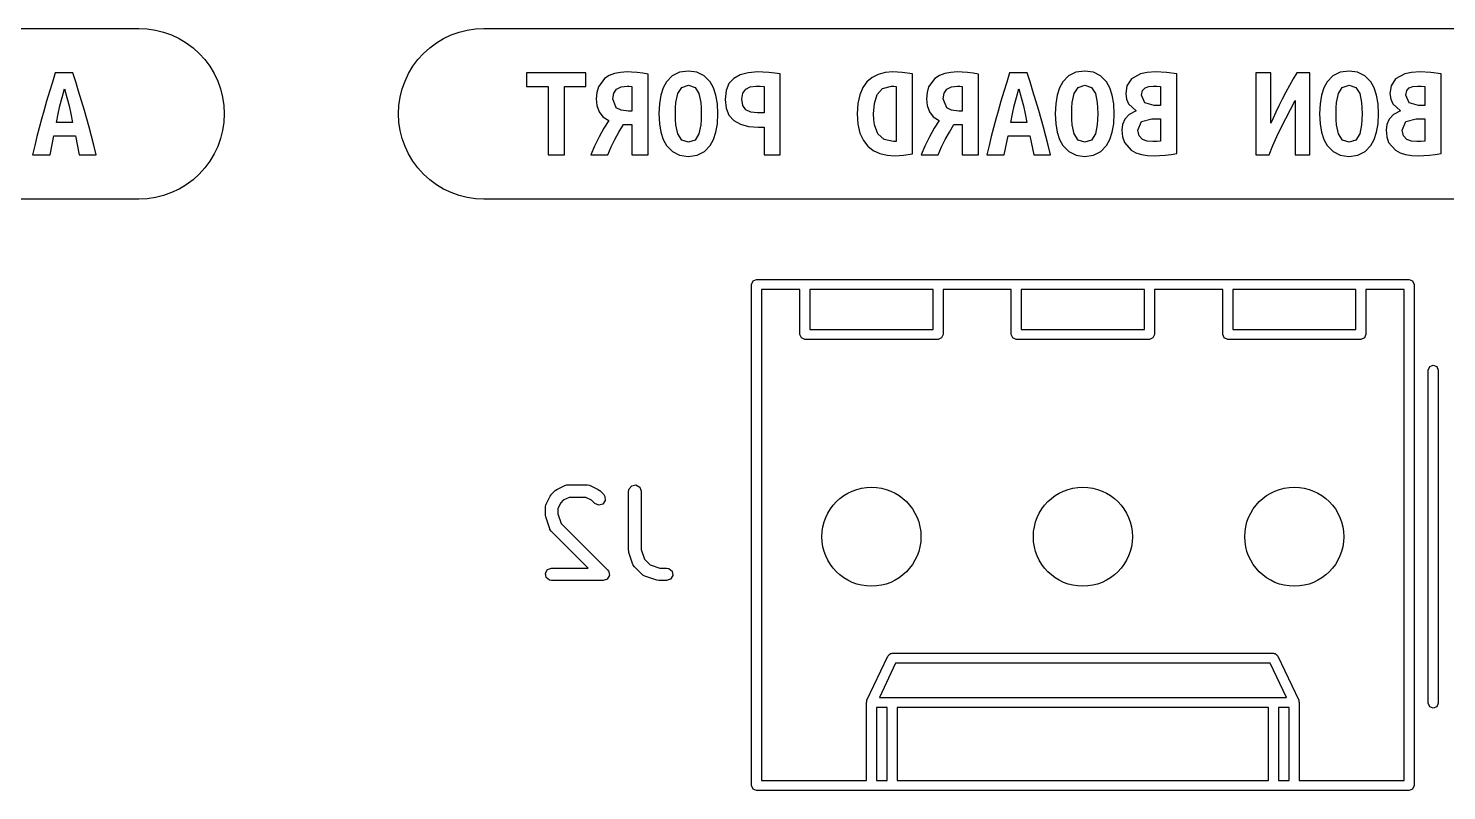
# Model space of a CAD drawing. Extents: x 88 to 206, y -135 to -60.
# Drawn here: x 107.73 to 124.77, y -70.21 to -61.06 of the extents above; entities that cross this region are included whole.
import ezdxf

# ---------------------------------------------------------------- set-up
doc = ezdxf.new("R2010")
doc.units = 0
doc.layers.add('BLACK', color=7, linetype='CONTINUOUS')

msp = doc.modelspace()

# ---------------------------------------------------------------- linework, layer by layer
at = {"layer": 'BLACK', "linetype": 'CONTINUOUS'}
for p, q in [((96.1772, -61.0574), (109.055, -61.0574)), ((109.055, -61.0574), (109.155, -61.0623)), ((109.155, -61.0623), (109.255, -61.0771)), ((109.255, -61.0771), (109.352, -61.1016)), ((109.352, -61.1016), (109.447, -61.1355)), ((109.447, -61.1355), (109.538, -61.1785)), ((112.716, -61.1785), (112.807, -61.1355)), ((112.807, -61.1355), (112.902, -61.1016)), ((112.902, -61.1016), (112.999, -61.0771)), ((112.999, -61.0771), (113.099, -61.0623)), ((113.099, -61.0623), (113.199, -61.0574)), ((113.199, -61.0574), (127.593, -61.0574)), ((109.538, -61.1785), (109.624, -61.2302)), ((109.624, -61.2302), (109.705, -61.2902)), ((109.705, -61.2902), (109.78, -61.3577)), ((112.474, -61.3577), (112.549, -61.2902)), ((112.549, -61.2902), (112.63, -61.2302)), ((112.63, -61.2302), (112.716, -61.1785)), ((109.78, -61.3577), (109.847, -61.4323)), ((109.847, -61.4323), (109.907, -61.5131)), ((112.347, -61.5131), (112.407, -61.4323)), ((112.407, -61.4323), (112.474, -61.3577)), ((108.05, -61.5923), (108.015, -61.7019)), ((108.263, -61.5923), (108.05, -61.5923)), ((108.296, -61.701), (108.263, -61.5923)), ((109.907, -61.5131), (109.959, -61.5994)), ((109.959, -61.5994), (110.002, -61.6904)), ((112.252, -61.6904), (112.295, -61.5994)), ((112.295, -61.5994), (112.347, -61.5131)), ((113.712, -61.5923), (113.712, -61.7542)), ((114.426, -61.5923), (113.712, -61.5923)), ((114.426, -61.7542), (114.426, -61.5923)), ((114.65, -61.6589), (114.575, -61.7597)), ((114.704, -61.6244), (114.65, -61.6589)), ((114.768, -61.6002), (114.704, -61.6244)), ((114.84, -61.5859), (114.768, -61.6002)), ((114.92, -61.5811), (114.84, -61.5859)), ((114.975, -61.5827), (114.92, -61.5811)), ((115.042, -61.5867), (114.975, -61.5827)), ((115.111, -61.5946), (115.042, -61.5867)), ((115.174, -61.6065), (115.111, -61.5946)), ((115.174, -62.5749), (115.174, -61.6065)), ((115.462, -61.6275), (115.393, -61.6994)), ((115.55, -61.5844), (115.462, -61.6275)), ((115.657, -61.57), (115.55, -61.5844)), ((115.76, -61.5844), (115.657, -61.57)), ((115.846, -61.6275), (115.76, -61.5844)), ((115.917, -61.6994), (115.846, -61.6275)), ((116.201, -61.6581), (116.144, -61.7203)), ((116.279, -61.6154), (116.201, -61.6581)), ((116.376, -61.5897), (116.279, -61.6154)), ((116.492, -61.5811), (116.376, -61.5897)), ((116.553, -61.5827), (116.492, -61.5811)), ((116.625, -61.5867), (116.553, -61.5827)), ((116.697, -61.5938), (116.625, -61.5867)), ((116.761, -61.605), (116.697, -61.5938)), ((116.761, -62.5749), (116.761, -61.605)), ((117.863, -61.6464), (117.801, -61.6994)), ((117.937, -61.6097), (117.863, -61.6464)), ((118.021, -61.5883), (117.937, -61.6097)), ((118.114, -61.5811), (118.021, -61.5883)), ((118.224, -61.5859), (118.114, -61.5811)), ((118.349, -61.605), (118.224, -61.5859)), ((118.349, -62.5638), (118.349, -61.605)), ((118.619, -61.6589), (118.543, -61.7597)), ((118.673, -61.6244), (118.619, -61.6589)), ((118.736, -61.6002), (118.673, -61.6244)), ((118.808, -61.5859), (118.736, -61.6002)), ((118.889, -61.5811), (118.808, -61.5859)), ((118.944, -61.5827), (118.889, -61.5811)), ((119.011, -61.5867), (118.944, -61.5827)), ((119.08, -61.5946), (119.011, -61.5867)), ((119.143, -61.6065), (119.08, -61.5946)), ((119.143, -62.5749), (119.143, -61.6065)), ((119.516, -61.5923), (119.481, -61.7019)), ((119.728, -61.5923), (119.516, -61.5923)), ((119.762, -61.701), (119.728, -61.5923)), ((120.225, -61.6275), (120.155, -61.6994)), ((120.313, -61.5844), (120.225, -61.6275)), ((120.419, -61.57), (120.313, -61.5844)), ((120.522, -61.5844), (120.419, -61.57)), ((120.609, -61.6275), (120.522, -61.5844)), ((120.679, -61.6994), (120.609, -61.6275)), ((120.979, -61.6645), (120.925, -61.7478)), ((121.089, -61.6042), (120.979, -61.6645)), ((121.169, -61.5869), (121.089, -61.6042)), ((121.27, -61.5811), (121.169, -61.5869)), ((121.402, -61.5883), (121.27, -61.5811)), ((121.524, -61.605), (121.402, -61.5883)), ((121.524, -62.559), (121.524, -61.605)), ((122.653, -61.5923), (122.476, -61.5923)), ((122.476, -61.5923), (122.476, -62.5749)), ((122.653, -62.1971), (122.653, -61.5923)), ((122.923, -61.6651), (122.878, -61.7439)), ((122.967, -61.5923), (122.923, -61.6651)), ((123.124, -61.5923), (122.967, -61.5923)), ((123.124, -62.5749), (123.124, -61.5923)), ((123.4, -61.6275), (123.33, -61.6994)), ((123.488, -61.5844), (123.4, -61.6275)), ((123.594, -61.57), (123.488, -61.5844)), ((123.697, -61.5844), (123.594, -61.57)), ((123.784, -61.6275), (123.697, -61.5844)), ((123.854, -61.6994), (123.784, -61.6275)), ((124.154, -61.6645), (124.1, -61.7478)), ((124.264, -61.6042), (124.154, -61.6645)), ((124.344, -61.5869), (124.264, -61.6042)), ((124.445, -61.5811), (124.344, -61.5869)), ((124.577, -61.5883), (124.445, -61.5811)), ((124.699, -61.605), (124.577, -61.5883)), ((124.699, -62.559), (124.699, -61.605)), ((107.98, -61.8147), (107.946, -61.9308)), ((108.015, -61.7019), (107.98, -61.8147)), ((108.132, -61.8883), (108.161, -61.7828)), ((108.161, -61.7828), (108.191, -61.8883)), ((108.331, -61.8127), (108.296, -61.701)), ((108.365, -61.9276), (108.331, -61.8127)), ((110.002, -61.6904), (110.036, -61.7851)), ((110.036, -61.7851), (110.06, -61.8828)), ((112.194, -61.8828), (112.218, -61.7851)), ((112.218, -61.7851), (112.252, -61.6904)), ((113.712, -61.7542), (113.971, -61.7542)), ((113.971, -61.7542), (113.971, -62.5749)), ((114.167, -62.5749), (114.167, -61.7542)), ((114.167, -61.7542), (114.426, -61.7542)), ((114.555, -61.8262), (114.548, -61.9034)), ((114.575, -61.7597), (114.555, -61.8262)), ((114.747, -61.9018), (114.759, -61.8344)), ((114.759, -61.8344), (114.795, -61.7875)), ((114.795, -61.7875), (114.85, -61.7601)), ((114.85, -61.7601), (114.92, -61.751)), ((114.92, -61.751), (114.947, -61.7518)), ((114.947, -61.7518), (114.979, -61.7558)), ((114.979, -61.7558), (114.979, -62.051)), ((115.353, -61.7719), (115.325, -61.86)), ((115.393, -61.6994), (115.353, -61.7719)), ((115.506, -61.9487), (115.529, -61.8399)), ((115.529, -61.8399), (115.576, -61.7669)), ((115.576, -61.7669), (115.657, -61.7399)), ((115.657, -61.7399), (115.737, -61.7669)), ((115.737, -61.7669), (115.784, -61.8407)), ((115.784, -61.8407), (115.807, -61.9494)), ((115.958, -61.7719), (115.917, -61.6994)), ((115.987, -61.86), (115.958, -61.7719)), ((116.109, -61.8042), (116.098, -61.9098)), ((116.144, -61.7203), (116.109, -61.8042)), ((116.298, -61.9082), (116.31, -61.835)), ((116.31, -61.835), (116.345, -61.7867)), ((116.345, -61.7867), (116.399, -61.7599)), ((116.399, -61.7599), (116.469, -61.751)), ((116.469, -61.751), (116.518, -61.7518)), ((116.518, -61.7518), (116.566, -61.7558)), ((116.566, -61.7558), (116.566, -62.0733)), ((117.752, -61.7689), (117.715, -61.855)), ((117.801, -61.6994), (117.752, -61.7689)), ((117.892, -61.959), (117.925, -61.8526)), ((117.925, -61.8526), (117.99, -61.7788)), ((117.99, -61.7788), (118.097, -61.751)), ((118.097, -61.751), (118.125, -61.7518)), ((118.125, -61.7518), (118.154, -61.7558)), ((118.154, -61.7558), (118.154, -62.4162)), ((118.524, -61.8262), (118.517, -61.9034)), ((118.543, -61.7597), (118.524, -61.8262)), ((118.716, -61.9018), (118.728, -61.8344)), ((118.728, -61.8344), (118.763, -61.7875)), ((118.763, -61.7875), (118.818, -61.7601)), ((118.818, -61.7601), (118.889, -61.751)), ((118.889, -61.751), (118.916, -61.7518)), ((118.916, -61.7518), (118.947, -61.7558)), ((118.947, -61.7558), (118.947, -62.051)), ((119.446, -61.8147), (119.411, -61.9308)), ((119.481, -61.7019), (119.446, -61.8147)), ((119.597, -61.8883), (119.627, -61.7828)), ((119.627, -61.7828), (119.656, -61.8883)), ((119.796, -61.8127), (119.762, -61.701)), ((119.831, -61.9276), (119.796, -61.8127)), ((120.116, -61.7719), (120.088, -61.86)), ((120.155, -61.6994), (120.116, -61.7719)), ((120.269, -61.9487), (120.291, -61.8399)), ((120.291, -61.8399), (120.338, -61.7669)), ((120.338, -61.7669), (120.419, -61.7399)), ((120.419, -61.7399), (120.5, -61.7669)), ((120.5, -61.7669), (120.547, -61.8407)), ((120.547, -61.8407), (120.569, -61.9494)), ((120.72, -61.7719), (120.679, -61.6994)), ((120.75, -61.86), (120.72, -61.7719)), ((120.925, -61.7478), (120.911, -61.8399)), ((120.911, -61.8399), (120.92, -61.9058)), ((121.102, -61.8605), (121.113, -61.8042)), ((121.113, -61.8042), (121.143, -61.7709)), ((121.143, -61.7709), (121.187, -61.755)), ((121.187, -61.755), (121.24, -61.751)), ((121.24, -61.751), (121.286, -61.7526)), ((121.286, -61.7526), (121.329, -61.7574)), ((121.329, -61.7574), (121.329, -61.9828)), ((122.834, -61.8254), (122.792, -61.9066)), ((122.878, -61.7439), (122.834, -61.8254)), ((123.291, -61.7719), (123.263, -61.86)), ((123.33, -61.6994), (123.291, -61.7719)), ((123.444, -61.9487), (123.466, -61.8399)), ((123.466, -61.8399), (123.513, -61.7669)), ((123.513, -61.7669), (123.594, -61.7399)), ((123.594, -61.7399), (123.675, -61.7669)), ((123.675, -61.7669), (123.722, -61.8407)), ((123.722, -61.8407), (123.744, -61.9494)), ((123.895, -61.7719), (123.854, -61.6994)), ((123.925, -61.86), (123.895, -61.7719)), ((124.1, -61.7478), (124.086, -61.8399)), ((124.086, -61.8399), (124.095, -61.9058)), ((124.277, -61.8605), (124.288, -61.8042)), ((124.288, -61.8042), (124.318, -61.7709)), ((124.318, -61.7709), (124.362, -61.755)), ((124.362, -61.755), (124.415, -61.751)), ((124.415, -61.751), (124.461, -61.7526)), ((124.461, -61.7526), (124.504, -61.7574)), ((124.504, -61.7574), (124.504, -61.9828)), ((107.946, -61.9308), (107.911, -62.0503)), ((108.085, -62.0844), (108.106, -61.9868)), ((108.106, -61.9868), (108.132, -61.8883)), ((108.191, -61.8883), (108.216, -61.9868)), ((108.216, -61.9868), (108.238, -62.0844)), ((108.401, -62.0455), (108.365, -61.9276)), ((110.06, -61.8828), (110.075, -61.9823)), ((110.075, -61.9823), (110.08, -62.0828)), ((112.174, -62.0828), (112.179, -61.9823)), ((112.179, -61.9823), (112.194, -61.8828)), ((114.548, -61.9034), (114.557, -61.9852)), ((114.557, -61.9852), (114.583, -62.059)), ((114.791, -62.0122), (114.747, -61.9018)), ((114.85, -62.0413), (114.791, -62.0122)), ((115.308, -61.9636), (115.303, -62.0828)), ((115.325, -61.86), (115.308, -61.9636)), ((115.501, -62.0828), (115.502, -62.0135)), ((115.502, -62.0135), (115.506, -61.9487)), ((115.807, -61.9494), (115.811, -62.0137)), ((115.811, -62.0137), (115.812, -62.0828)), ((116.005, -61.9636), (115.987, -61.86)), ((116.011, -62.0828), (116.005, -61.9636)), ((116.098, -61.9098), (116.109, -62.0164)), ((116.109, -62.0164), (116.144, -62.1013)), ((116.31, -61.9854), (116.298, -61.9082)), ((116.345, -62.036), (116.31, -61.9854)), ((117.691, -61.9592), (117.684, -62.0828)), ((117.715, -61.855), (117.691, -61.9592)), ((117.882, -62.0828), (117.892, -61.959)), ((118.517, -61.9034), (118.526, -61.9852)), ((118.526, -61.9852), (118.552, -62.059)), ((118.76, -62.0122), (118.716, -61.9018)), ((118.818, -62.0413), (118.76, -62.0122)), ((119.411, -61.9308), (119.377, -62.0503)), ((119.551, -62.0844), (119.572, -61.9868)), ((119.572, -61.9868), (119.597, -61.8883)), ((119.656, -61.8883), (119.682, -61.9868)), ((119.682, -61.9868), (119.704, -62.0844)), ((119.867, -62.0455), (119.831, -61.9276)), ((120.071, -61.9636), (120.065, -62.0828)), ((120.088, -61.86), (120.071, -61.9636)), ((120.263, -62.0828), (120.265, -62.0135)), ((120.265, -62.0135), (120.269, -61.9487)), ((120.569, -61.9494), (120.573, -62.0137)), ((120.573, -62.0137), (120.575, -62.0828)), ((120.767, -61.9636), (120.75, -61.86)), ((120.773, -62.0828), (120.767, -61.9636)), ((120.92, -61.9058), (120.945, -61.9637)), ((120.945, -61.9637), (121.037, -62.0495)), ((121.14, -61.9502), (121.102, -61.8605)), ((121.252, -61.9828), (121.14, -61.9502)), ((121.329, -61.9828), (121.252, -61.9828)), ((122.751, -61.9864), (122.714, -62.0637)), ((122.792, -61.9066), (122.751, -61.9864)), ((122.889, -62.0314), (122.948, -61.9225)), ((122.948, -61.9225), (122.948, -62.5749)), ((123.246, -61.9636), (123.24, -62.0828)), ((123.263, -61.86), (123.246, -61.9636)), ((123.438, -62.0828), (123.44, -62.0135)), ((123.44, -62.0135), (123.444, -61.9487)), ((123.744, -61.9494), (123.748, -62.0137)), ((123.748, -62.0137), (123.75, -62.0828)), ((123.942, -61.9636), (123.925, -61.86)), ((123.948, -62.0828), (123.942, -61.9636)), ((124.095, -61.9058), (124.12, -61.9637)), ((124.12, -61.9637), (124.212, -62.0495)), ((124.315, -61.9502), (124.277, -61.8605)), ((124.427, -61.9828), (124.315, -61.9502)), ((124.504, -61.9828), (124.427, -61.9828)), ((107.884, -62.1487), (107.856, -62.2504)), ((107.911, -62.0503), (107.884, -62.1487)), ((108.066, -62.186), (108.085, -62.0844)), ((108.258, -62.186), (108.066, -62.186)), ((108.238, -62.0844), (108.258, -62.186)), ((108.429, -62.1431), (108.401, -62.0455)), ((108.458, -62.2449), (108.429, -62.1431)), ((110.075, -62.1833), (110.06, -62.2828)), ((110.08, -62.0828), (110.075, -62.1833)), ((112.179, -62.1833), (112.174, -62.0828)), ((112.194, -62.2828), (112.179, -62.1833)), ((114.583, -62.059), (114.63, -62.1205)), ((114.63, -62.1205), (114.699, -62.1653)), ((114.699, -62.1653), (114.642, -62.2566)), ((114.936, -62.051), (114.85, -62.0413)), ((114.979, -62.051), (114.936, -62.051)), ((115.303, -62.0828), (115.308, -62.202)), ((115.502, -62.1519), (115.501, -62.0828)), ((115.506, -62.2161), (115.502, -62.1519)), ((115.811, -62.1521), (115.807, -62.2169)), ((115.812, -62.0828), (115.811, -62.1521)), ((116.005, -62.202), (116.011, -62.0828)), ((116.144, -62.1013), (116.202, -62.1646)), ((116.202, -62.1646), (116.281, -62.2082)), ((116.405, -62.0639), (116.345, -62.036)), ((116.487, -62.0733), (116.405, -62.0639)), ((116.566, -62.0733), (116.487, -62.0733)), ((117.684, -62.0828), (117.692, -62.2092)), ((117.885, -62.1528), (117.882, -62.0828)), ((117.894, -62.2169), (117.885, -62.1528)), ((118.552, -62.059), (118.599, -62.1205)), ((118.599, -62.1205), (118.668, -62.1653)), ((118.668, -62.1653), (118.611, -62.2566)), ((118.905, -62.051), (118.818, -62.0413)), ((118.947, -62.051), (118.905, -62.051)), ((119.349, -62.1487), (119.322, -62.2504)), ((119.377, -62.0503), (119.349, -62.1487)), ((119.532, -62.186), (119.551, -62.0844)), ((119.724, -62.186), (119.532, -62.186)), ((119.704, -62.0844), (119.724, -62.186)), ((119.895, -62.1431), (119.867, -62.0455)), ((119.923, -62.2449), (119.895, -62.1431)), ((120.065, -62.0828), (120.071, -62.202)), ((120.265, -62.1519), (120.263, -62.0828)), ((120.269, -62.2161), (120.265, -62.1519)), ((120.573, -62.1521), (120.569, -62.2169)), ((120.575, -62.0828), (120.573, -62.1521)), ((120.767, -62.202), (120.773, -62.0828)), ((120.901, -62.1479), (120.874, -62.2114)), ((120.953, -62.0923), (120.901, -62.1479)), ((121.037, -62.0495), (120.953, -62.0923)), ((121.057, -62.2781), (121.102, -62.1757)), ((121.102, -62.1757), (121.224, -62.1447)), ((121.224, -62.1447), (121.329, -62.1447)), ((121.329, -62.1447), (121.329, -62.4114)), ((122.681, -62.1352), (122.653, -62.1971)), ((122.714, -62.0637), (122.681, -62.1352)), ((122.779, -62.2487), (122.833, -62.1401)), ((122.833, -62.1401), (122.889, -62.0314)), ((123.24, -62.0828), (123.246, -62.202)), ((123.44, -62.1519), (123.438, -62.0828)), ((123.444, -62.2161), (123.44, -62.1519)), ((123.748, -62.1521), (123.744, -62.2169)), ((123.75, -62.0828), (123.748, -62.1521)), ((123.942, -62.202), (123.948, -62.0828)), ((124.076, -62.1479), (124.049, -62.2114)), ((124.128, -62.0923), (124.076, -62.1479)), ((124.212, -62.0495), (124.128, -62.0923)), ((124.232, -62.2781), (124.277, -62.1757)), ((124.277, -62.1757), (124.399, -62.1447)), ((124.399, -62.1447), (124.504, -62.1447)), ((124.504, -62.1447), (124.504, -62.4114)), ((107.83, -62.3553), (107.803, -62.4635)), ((107.856, -62.2504), (107.83, -62.3553)), ((107.987, -62.5749), (108.033, -62.3479)), ((108.033, -62.3479), (108.294, -62.3479)), ((108.294, -62.3479), (108.339, -62.5749)), ((108.486, -62.3508), (108.458, -62.2449)), ((108.514, -62.4608), (108.486, -62.3508)), ((110.06, -62.2828), (110.036, -62.3805)), ((112.218, -62.3805), (112.194, -62.2828)), ((114.583, -62.3614), (114.529, -62.4709)), ((114.642, -62.2566), (114.583, -62.3614)), ((114.773, -62.3916), (114.823, -62.3029)), ((114.823, -62.3029), (114.877, -62.213)), ((114.877, -62.213), (114.979, -62.213)), ((114.979, -62.213), (114.979, -62.5749)), ((115.308, -62.202), (115.326, -62.3056)), ((115.326, -62.3056), (115.354, -62.3937)), ((115.529, -62.3249), (115.506, -62.2161)), ((115.576, -62.3987), (115.529, -62.3249)), ((115.784, -62.3257), (115.737, -62.3987)), ((115.807, -62.2169), (115.784, -62.3257)), ((115.959, -62.3937), (115.988, -62.3056)), ((115.988, -62.3056), (116.005, -62.202)), ((116.281, -62.2082), (116.379, -62.2344)), ((116.379, -62.2344), (116.496, -62.2431)), ((116.496, -62.2431), (116.566, -62.2431)), ((116.566, -62.2431), (116.566, -62.5749)), ((117.692, -62.2092), (117.718, -62.3154)), ((117.718, -62.3154), (117.759, -62.4025)), ((117.934, -62.3225), (117.894, -62.2169)), ((118.007, -62.3924), (117.934, -62.3225)), ((118.552, -62.3614), (118.497, -62.4709)), ((118.611, -62.2566), (118.552, -62.3614)), ((118.742, -62.3916), (118.792, -62.3029)), ((118.792, -62.3029), (118.846, -62.213)), ((118.846, -62.213), (118.947, -62.213)), ((118.947, -62.213), (118.947, -62.5749)), ((119.295, -62.3553), (119.269, -62.4635)), ((119.322, -62.2504), (119.295, -62.3553)), ((119.452, -62.5749), (119.498, -62.3479)), ((119.498, -62.3479), (119.76, -62.3479)), ((119.76, -62.3479), (119.805, -62.5749)), ((119.952, -62.3508), (119.923, -62.2449)), ((119.98, -62.4608), (119.952, -62.3508)), ((120.071, -62.202), (120.088, -62.3056)), ((120.088, -62.3056), (120.117, -62.3937)), ((120.291, -62.3249), (120.269, -62.2161)), ((120.339, -62.3987), (120.291, -62.3249)), ((120.547, -62.3257), (120.5, -62.3987)), ((120.569, -62.2169), (120.547, -62.3257)), ((120.722, -62.3937), (120.75, -62.3056)), ((120.75, -62.3056), (120.767, -62.202)), ((120.874, -62.2114), (120.865, -62.2781)), ((120.865, -62.2781), (120.873, -62.3596)), ((120.873, -62.3596), (120.895, -62.4265)), ((121.073, -62.3487), (121.057, -62.2781)), ((121.114, -62.3916), (121.073, -62.3487)), ((122.679, -62.466), (122.728, -62.3573)), ((122.728, -62.3573), (122.779, -62.2487)), ((123.246, -62.202), (123.263, -62.3056)), ((123.263, -62.3056), (123.292, -62.3937)), ((123.466, -62.3249), (123.444, -62.2161)), ((123.514, -62.3987), (123.466, -62.3249)), ((123.722, -62.3257), (123.675, -62.3987)), ((123.744, -62.2169), (123.722, -62.3257)), ((123.897, -62.3937), (123.925, -62.3056)), ((123.925, -62.3056), (123.942, -62.202)), ((124.049, -62.2114), (124.04, -62.2781)), ((124.04, -62.2781), (124.048, -62.3596)), ((124.048, -62.3596), (124.07, -62.4265)), ((124.248, -62.3487), (124.232, -62.2781)), ((124.289, -62.3916), (124.248, -62.3487)), ((107.803, -62.4635), (107.777, -62.5749)), ((108.542, -62.5749), (108.514, -62.4608)), ((110.002, -62.4752), (109.959, -62.5662)), ((110.036, -62.3805), (110.002, -62.4752)), ((112.252, -62.4752), (112.218, -62.3805)), ((112.295, -62.5662), (112.252, -62.4752)), ((114.529, -62.4709), (114.483, -62.5749)), ((114.688, -62.5749), (114.728, -62.4815)), ((114.728, -62.4815), (114.773, -62.3916)), ((115.354, -62.3937), (115.395, -62.4662)), ((115.395, -62.4662), (115.464, -62.5381)), ((115.657, -62.4257), (115.576, -62.3987)), ((115.737, -62.3987), (115.657, -62.4257)), ((115.849, -62.5381), (115.919, -62.4662)), ((115.919, -62.4662), (115.959, -62.3937)), ((117.759, -62.4025), (117.812, -62.4717)), ((117.812, -62.4717), (117.878, -62.5239)), ((117.878, -62.5239), (117.956, -62.5598)), ((118.119, -62.4178), (118.007, -62.3924)), ((118.136, -62.4178), (118.119, -62.4178)), ((118.154, -62.4162), (118.136, -62.4178)), ((118.497, -62.4709), (118.452, -62.5749)), ((118.657, -62.5749), (118.696, -62.4815)), ((118.696, -62.4815), (118.742, -62.3916)), ((119.269, -62.4635), (119.243, -62.5749)), ((120.008, -62.5749), (119.98, -62.4608)), ((120.117, -62.3937), (120.157, -62.4662)), ((120.157, -62.4662), (120.227, -62.5381)), ((120.419, -62.4257), (120.339, -62.3987)), ((120.5, -62.3987), (120.419, -62.4257)), ((120.612, -62.5381), (120.682, -62.4662)), ((120.682, -62.4662), (120.722, -62.3937)), ((120.895, -62.4265), (120.977, -62.5217)), ((120.977, -62.5217), (121.033, -62.5523)), ((121.17, -62.4122), (121.114, -62.3916)), ((121.235, -62.4178), (121.17, -62.4122)), ((121.283, -62.4162), (121.235, -62.4178)), ((121.329, -62.4114), (121.283, -62.4162)), ((122.634, -62.5749), (122.679, -62.466)), ((123.292, -62.3937), (123.332, -62.4662)), ((123.332, -62.4662), (123.402, -62.5381)), ((123.594, -62.4257), (123.514, -62.3987)), ((123.675, -62.3987), (123.594, -62.4257)), ((123.787, -62.5381), (123.857, -62.4662)), ((123.857, -62.4662), (123.897, -62.3937)), ((124.07, -62.4265), (124.152, -62.5217)), ((124.152, -62.5217), (124.208, -62.5523)), ((124.345, -62.4122), (124.289, -62.3916)), ((124.41, -62.4178), (124.345, -62.4122)), ((124.458, -62.4162), (124.41, -62.4178)), ((124.504, -62.4114), (124.458, -62.4162)), ((107.777, -62.5749), (107.987, -62.5749)), ((108.339, -62.5749), (108.542, -62.5749)), ((109.907, -62.6525), (109.847, -62.7333)), ((109.959, -62.5662), (109.907, -62.6525)), ((112.347, -62.6525), (112.295, -62.5662)), ((112.407, -62.7333), (112.347, -62.6525)), ((113.971, -62.5749), (114.167, -62.5749)), ((114.483, -62.5749), (114.688, -62.5749)), ((114.979, -62.5749), (115.174, -62.5749)), ((115.464, -62.5381), (115.551, -62.5812)), ((115.551, -62.5812), (115.655, -62.5956)), ((115.655, -62.5956), (115.761, -62.5812)), ((115.761, -62.5812), (115.849, -62.5381)), ((116.566, -62.5749), (116.761, -62.5749)), ((117.956, -62.5598), (118.044, -62.5807)), ((118.044, -62.5807), (118.139, -62.5876)), ((118.139, -62.5876), (118.242, -62.5821)), ((118.242, -62.5821), (118.349, -62.5638)), ((118.452, -62.5749), (118.657, -62.5749)), ((118.947, -62.5749), (119.143, -62.5749)), ((119.243, -62.5749), (119.452, -62.5749)), ((119.805, -62.5749), (120.008, -62.5749)), ((120.227, -62.5381), (120.314, -62.5812)), ((120.314, -62.5812), (120.417, -62.5956)), ((120.417, -62.5956), (120.524, -62.5812)), ((120.524, -62.5812), (120.612, -62.5381)), ((121.033, -62.5523), (121.099, -62.5725)), ((121.099, -62.5725), (121.172, -62.5839)), ((121.172, -62.5839), (121.251, -62.5876)), ((121.251, -62.5876), (121.317, -62.5858)), ((121.317, -62.5858), (121.386, -62.5805)), ((121.386, -62.5805), (121.455, -62.5716)), ((121.455, -62.5716), (121.524, -62.559)), ((122.476, -62.5749), (122.634, -62.5749)), ((122.948, -62.5749), (123.124, -62.5749)), ((123.402, -62.5381), (123.489, -62.5812)), ((123.489, -62.5812), (123.592, -62.5956)), ((123.592, -62.5956), (123.699, -62.5812)), ((123.699, -62.5812), (123.787, -62.5381)), ((124.208, -62.5523), (124.274, -62.5725)), ((124.274, -62.5725), (124.347, -62.5839)), ((124.347, -62.5839), (124.426, -62.5876)), ((124.426, -62.5876), (124.492, -62.5858)), ((124.492, -62.5858), (124.561, -62.5805)), ((124.561, -62.5805), (124.63, -62.5716)), ((124.63, -62.5716), (124.699, -62.559)), ((109.705, -62.8754), (109.624, -62.9354)), ((109.78, -62.8079), (109.705, -62.8754)), ((109.847, -62.7333), (109.78, -62.8079)), ((112.474, -62.8079), (112.407, -62.7333)), ((112.549, -62.8754), (112.474, -62.8079)), ((112.63, -62.9354), (112.549, -62.8754)), ((109.447, -63.0301), (109.352, -63.064)), ((109.538, -62.9871), (109.447, -63.0301)), ((109.624, -62.9354), (109.538, -62.9871)), ((112.716, -62.9871), (112.63, -62.9354)), ((112.807, -63.0301), (112.716, -62.9871)), ((112.902, -63.064), (112.807, -63.0301)), ((109.055, -63.1082), (96.1772, -63.1082)), ((109.155, -63.1033), (109.055, -63.1082)), ((109.255, -63.0885), (109.155, -63.1033)), ((109.352, -63.064), (109.255, -63.0885)), ((112.999, -63.0885), (112.902, -63.064)), ((113.099, -63.1033), (112.999, -63.0885)), ((113.199, -63.1082), (113.099, -63.1033)), ((127.593, -63.1082), (113.199, -63.1082)), ((116.416, -64.1328), (116.434, -64.0904)), ((116.416, -70.1528), (116.416, -64.1328)), ((116.434, -64.0904), (116.476, -64.0728)), ((116.476, -64.0728), (124.316, -64.0728)), ((116.996, -64.1928), (116.536, -64.1928)), ((116.536, -64.1928), (116.536, -70.0928)), ((116.996, -64.7328), (116.996, -64.1928)), ((117.116, -64.1928), (117.116, -64.6728)), ((118.596, -64.1928), (117.116, -64.1928)), ((118.596, -64.6728), (118.596, -64.1928)), ((119.536, -64.1928), (118.716, -64.1928)), ((118.716, -64.1928), (118.716, -64.7328)), ((119.536, -64.7328), (119.536, -64.1928)), ((119.656, -64.1928), (119.656, -64.6728)), ((121.136, -64.1928), (119.656, -64.1928)), ((121.136, -64.6728), (121.136, -64.1928)), ((122.076, -64.1928), (121.256, -64.1928)), ((121.256, -64.1928), (121.256, -64.7328)), ((122.076, -64.7328), (122.076, -64.1928)), ((122.196, -64.1928), (122.196, -64.6728)), ((123.676, -64.1928), (122.196, -64.1928)), ((123.676, -64.6728), (123.676, -64.1928)), ((124.256, -64.1928), (123.796, -64.1928)), ((123.796, -64.1928), (123.796, -64.7328)), ((124.256, -70.0928), (124.256, -64.1928)), ((124.316, -64.0728), (124.358, -64.0904)), ((124.358, -64.0904), (124.376, -64.1328)), ((124.376, -64.1328), (124.376, -70.1528)), ((117.014, -64.7752), (116.996, -64.7328)), ((117.116, -64.6728), (118.596, -64.6728)), ((118.716, -64.7328), (118.698, -64.7752)), ((119.554, -64.7752), (119.536, -64.7328)), ((119.656, -64.6728), (121.136, -64.6728)), ((121.256, -64.7328), (121.238, -64.7752)), ((122.094, -64.7752), (122.076, -64.7328)), ((122.196, -64.6728), (123.676, -64.6728)), ((123.796, -64.7328), (123.778, -64.7752)), ((117.056, -64.7928), (117.014, -64.7752)), ((118.656, -64.7928), (117.056, -64.7928)), ((118.698, -64.7752), (118.656, -64.7928)), ((119.596, -64.7928), (119.554, -64.7752)), ((121.196, -64.7928), (119.596, -64.7928)), ((121.238, -64.7752), (121.196, -64.7928)), ((122.136, -64.7928), (122.094, -64.7752)), ((123.736, -64.7928), (122.136, -64.7928)), ((123.778, -64.7752), (123.736, -64.7928)), ((124.546, -65.1628), (124.564, -65.1204)), ((124.546, -69.1628), (124.546, -65.1628)), ((124.564, -65.1204), (124.606, -65.1028)), ((124.606, -65.1028), (124.648, -65.1204)), ((124.648, -65.1204), (124.666, -65.1628)), ((124.666, -65.1628), (124.666, -69.1628)), ((114.009, -66.6574), (114.057, -66.6098)), ((114.057, -66.6098), (114.075, -66.5969)), ((114.075, -66.5969), (114.076, -66.5957)), ((114.076, -66.5957), (114.171, -66.5481)), ((114.171, -66.5481), (114.196, -66.5407)), ((114.196, -66.5407), (114.201, -66.5417)), ((114.201, -66.5417), (114.205, -66.5402)), ((114.205, -66.5402), (114.443, -66.5402)), ((114.443, -66.5402), (114.469, -66.5447)), ((114.469, -66.5447), (114.472, -66.5476)), ((114.472, -66.5476), (114.476, -66.5481)), ((114.476, -66.5481), (114.572, -66.5957)), ((114.572, -66.5957), (114.59, -66.6091)), ((114.59, -66.6091), (114.591, -66.6098)), ((114.591, -66.6098), (114.639, -66.6574)), ((114.939, -66.6152), (114.944, -66.5895)), ((114.939, -67.3295), (114.939, -66.6152)), ((114.944, -66.5895), (114.977, -66.5502)), ((114.977, -66.5502), (115.027, -66.5413)), ((115.027, -66.5413), (115.072, -66.567)), ((115.072, -66.567), (115.089, -66.6152)), ((115.089, -66.6152), (115.089, -67.3173)), ((113.939, -66.8057), (113.944, -66.78)), ((113.944, -66.78), (113.947, -66.7766)), ((113.947, -66.7721), (113.995, -66.6769)), ((113.947, -66.7766), (113.947, -66.7721)), ((113.995, -66.6769), (114.008, -66.6589)), ((114.008, -66.6589), (114.009, -66.6574)), ((114.124, -66.7548), (114.089, -66.8234)), ((114.154, -66.7244), (114.124, -66.7548)), ((114.223, -66.6902), (114.154, -66.7244)), ((114.425, -66.6902), (114.223, -66.6902)), ((114.494, -66.7244), (114.425, -66.6902)), ((114.533, -66.7635), (114.494, -66.7244)), ((114.579, -66.7851), (114.533, -66.7635)), ((114.629, -66.7719), (114.579, -66.7851)), ((114.658, -66.7298), (114.629, -66.7719)), ((114.639, -66.6574), (114.654, -66.6787)), ((114.654, -66.6787), (114.658, -66.7298)), ((113.939, -66.9009), (113.939, -66.8057)), ((113.94, -66.9024), (113.939, -66.9009)), ((113.943, -66.9246), (113.94, -66.9024)), ((113.991, -67.0675), (113.943, -66.9246)), ((114.089, -66.8234), (114.089, -66.8887)), ((114.089, -66.8887), (114.128, -67.0032)), ((113.994, -67.071), (113.991, -67.0675)), ((113.994, -67.0754), (113.994, -67.071)), ((114.009, -67.0968), (113.994, -67.0754)), ((114.452, -67.5402), (114.009, -67.0968)), ((114.128, -67.0032), (114.686, -67.5621)), ((114.94, -67.331), (114.939, -67.3295)), ((114.943, -67.3532), (114.94, -67.331)), ((114.991, -67.496), (114.943, -67.3532)), ((115.089, -67.3173), (115.128, -67.4318)), ((115.128, -67.4318), (115.198, -67.502)), ((113.94, -67.6022), (113.966, -67.5577)), ((113.949, -67.6527), (113.94, -67.6022)), ((113.966, -67.5577), (114.014, -67.5402)), ((114.014, -67.5402), (114.452, -67.5402)), ((114.686, -67.5621), (114.696, -67.5756)), ((114.706, -67.6346), (114.693, -67.6531)), ((114.696, -67.5756), (114.698, -67.5777)), ((114.698, -67.5777), (114.699, -67.5797)), ((114.699, -67.5797), (114.701, -67.5835)), ((114.701, -67.5835), (114.703, -67.606)), ((114.703, -67.606), (114.707, -67.6282)), ((114.707, -67.6282), (114.706, -67.6312)), ((114.706, -67.6312), (114.706, -67.6346)), ((114.994, -67.4996), (114.991, -67.496)), ((114.994, -67.504), (114.994, -67.4996)), ((115.009, -67.5254), (114.994, -67.504)), ((115.104, -67.6206), (115.009, -67.5254)), ((115.108, -67.6225), (115.104, -67.6206)), ((115.111, -67.6263), (115.108, -67.6225)), ((115.133, -67.6387), (115.111, -67.6263)), ((115.276, -67.6863), (115.133, -67.6387)), ((115.198, -67.502), (115.312, -67.5402)), ((115.312, -67.5402), (115.395, -67.5402)), ((115.395, -67.5402), (115.421, -67.5447)), ((115.421, -67.5447), (115.46, -67.5777)), ((115.469, -67.6282), (115.443, -67.6726)), ((115.46, -67.5777), (115.469, -67.6282)), ((113.989, -67.6857), (113.949, -67.6527)), ((114.014, -67.6902), (113.989, -67.6857)), ((114.633, -67.6902), (114.014, -67.6902)), ((114.655, -67.6825), (114.633, -67.6902)), ((114.676, -67.6766), (114.655, -67.6825)), ((114.678, -67.6738), (114.676, -67.6766)), ((114.682, -67.6726), (114.678, -67.6738)), ((114.693, -67.6531), (114.682, -67.6726)), ((115.278, -67.6863), (115.276, -67.6863)), ((115.3, -67.6902), (115.278, -67.6863)), ((115.395, -67.6902), (115.3, -67.6902)), ((115.443, -67.6726), (115.395, -67.6902)), ((117.802, -69.1272), (118.052, -68.5972)), ((118.052, -68.5972), (118.06, -68.5901)), ((118.06, -68.5901), (118.064, -68.5804)), ((118.064, -68.5804), (118.076, -68.5753)), ((118.076, -68.5753), (118.086, -68.5663)), ((118.086, -68.5663), (118.096, -68.5668)), ((118.096, -68.5668), (118.106, -68.5628)), ((118.106, -68.5628), (122.686, -68.5628)), ((122.686, -68.5628), (122.696, -68.5668)), ((122.696, -68.5668), (122.706, -68.5663)), ((122.706, -68.5663), (122.716, -68.5753)), ((122.716, -68.5753), (122.728, -68.5804)), ((122.728, -68.5804), (122.732, -68.5901)), ((122.732, -68.5901), (122.74, -68.5972)), ((122.74, -68.5972), (122.99, -69.1272)), ((118.144, -68.6828), (117.951, -69.0928)), ((122.648, -68.6828), (118.144, -68.6828)), ((122.841, -69.0928), (122.648, -68.6828)), ((117.796, -69.1528), (117.801, -69.1405)), ((117.796, -70.0928), (117.796, -69.1528)), ((117.801, -69.1405), (117.802, -69.1272)), ((117.951, -69.0928), (122.841, -69.0928)), ((122.99, -69.1272), (122.991, -69.1405)), ((122.991, -69.1405), (122.996, -69.1528)), ((122.996, -69.1528), (122.996, -70.0928)), ((124.564, -69.2052), (124.546, -69.1628)), ((124.666, -69.1628), (124.648, -69.2052)), ((117.916, -69.2128), (117.916, -70.0928)), ((118.046, -69.2128), (117.916, -69.2128)), ((118.046, -70.0928), (118.046, -69.2128)), ((118.166, -69.2128), (118.166, -70.0928)), ((122.626, -69.2128), (118.166, -69.2128)), ((122.626, -70.0928), (122.626, -69.2128)), ((122.746, -69.2128), (122.746, -70.0928)), ((122.876, -69.2128), (122.746, -69.2128)), ((122.876, -70.0928), (122.876, -69.2128)), ((124.606, -69.2228), (124.564, -69.2052)), ((124.648, -69.2052), (124.606, -69.2228)), ((116.434, -70.1952), (116.416, -70.1528)), ((116.476, -70.2128), (116.434, -70.1952)), ((116.536, -70.0928), (117.796, -70.0928)), ((117.916, -70.0928), (118.046, -70.0928)), ((118.166, -70.0928), (122.626, -70.0928)), ((122.746, -70.0928), (122.876, -70.0928)), ((122.996, -70.0928), (124.256, -70.0928)), ((124.358, -70.1952), (124.316, -70.2128)), ((124.376, -70.1528), (124.358, -70.1952)), ((124.316, -70.2128), (116.476, -70.2128))]:
    msp.add_line(p, q, dxfattribs=at)
at = {"layer": 'BLACK'}
for centre in [(117.856, -67.1628), (120.396, -67.1628), (122.936, -67.1628)]:
    msp.add_circle(centre, 0.595, dxfattribs=at)

doc.saveas('drawing.dxf')
